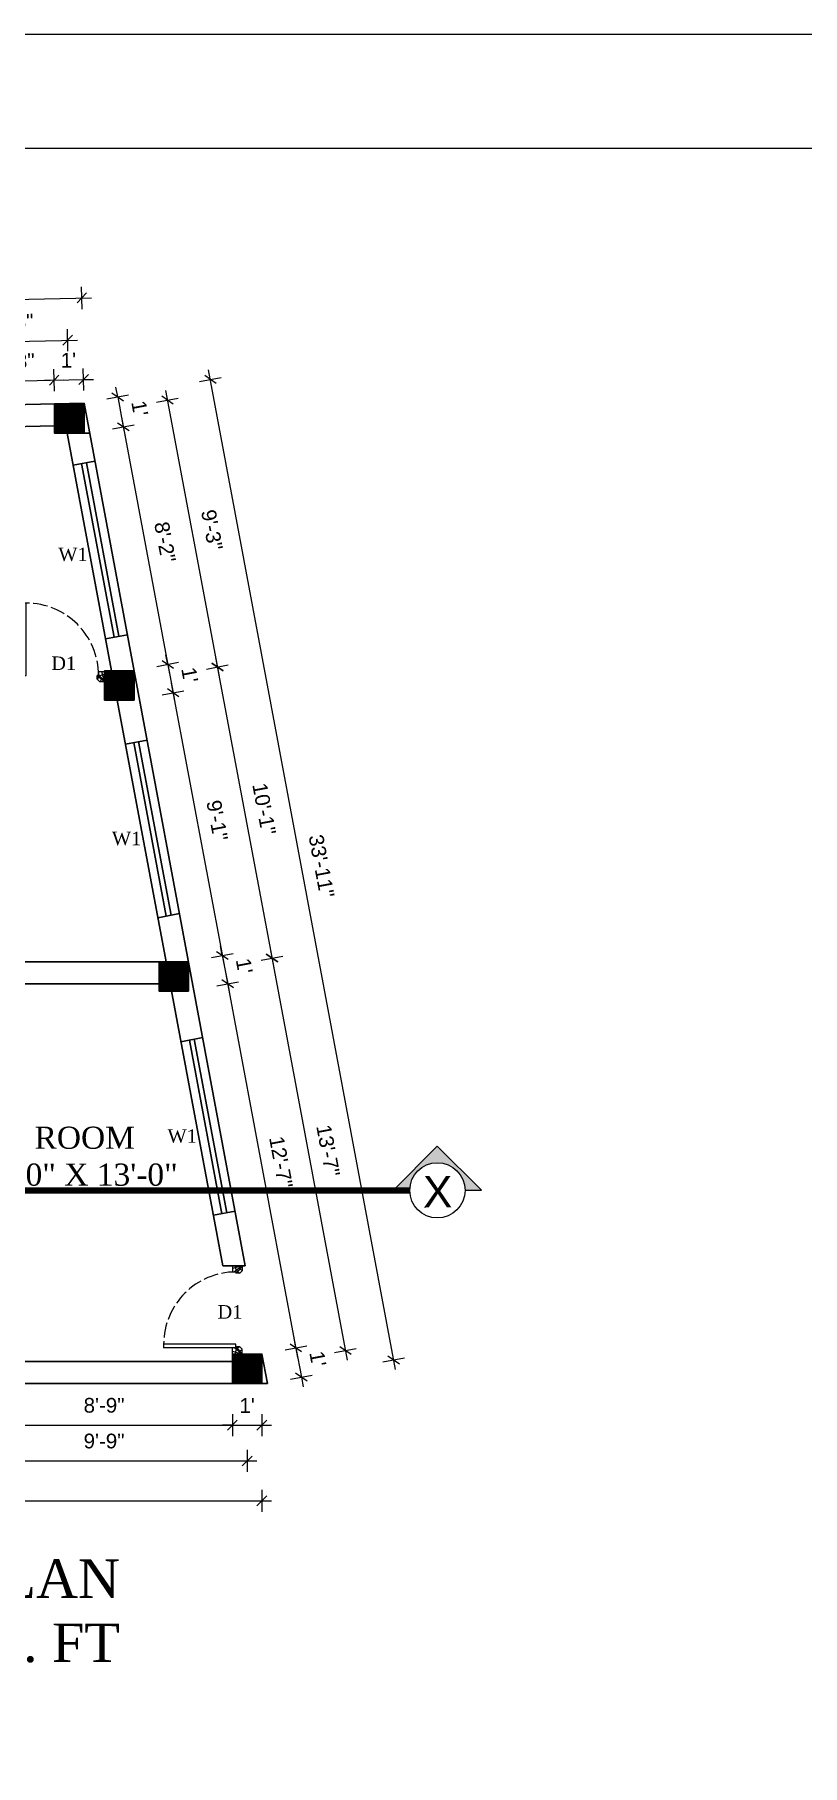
# Model space of a CAD drawing. Header units: inches. Extents: x 45643 to 70559, y -8725 to 1713.
# Drawn here: x 58693 to 59007, y -3965 to -3260 of the extents above; entities that cross this region are included whole.
import ezdxf

# ---------------------------------------------------------------- set-up
doc = ezdxf.new("R2010")
doc.units = ezdxf.units.IN
doc.header["$MEASUREMENT"] = 0
for name, pattern in [('ACAD_ISO02W100', [15, 12, -3]), ('ACAD_ISO10W100', [18.5, 12, -3, 0.5, -3]), ('CONTINUA', [0])]:
    doc.linetypes.add(name, pattern=pattern)
for name, color, linetype, lineweight in [('A_Title Text', 105, 'Continuous', 60), ('Door-window', 150, 'Continuous', 9), ('ELE1', 3, 'Continuous', 9), ('ELEVATION', 6, 'Continuous', 30), ('hatch', 30, 'Continuous', 5), ('Text', 7, 'Continuous', 9), ('WALL', 240, 'Continuous', 30)]:
    doc.layers.add(name, color=color, linetype=linetype, lineweight=lineweight)
doc.layers.add('AG-DIAGRAM', color=7, linetype='Continuous', true_color=0xfecc66)
doc.layers.add('DIM', color=5, linetype='Continuous')
doc.styles.add('Arial', font='arial.ttf')
doc.styles.get("Standard").update_dxf_attribs({"font": 'times.ttf'})
doc.styles.add('text-arial', font='arial.ttf', dxfattribs={"width": 0.95})
doc.dimstyles.new('Sudeep', dxfattribs={"dimtxt": 6, "dimasz": 4, "dimexe": 4.5, "dimexo": 4.5, "dimgap": 5, "dimtad": 1, "dimdec": 0, "dimlunit": 4, "dimtxsty": 'Arial', "dimblk": 'OBLIQUE', "dimcen": 250, "dimdle": 4, "dimclrd": 86, "dimclre": 5, "dimclrt": 1, "dimadec": 0, "dimazin": 0, "dimtfac": 1, "dimtdec": 0, "dimtix": 1, "dimtmove": 1, "dimatfit": 3, "dimldrblk": 'OBLIQUE', "dimfxl": 4.5, "dimfxlon": 1, "dimfrac": 2, "dimlwd": 15, "dimlwe": 13, "dimarcsym": 0})

# ---------------------------------------------------------------- blocks, each defined once
blk = doc.blocks.new("D 3'")
at = {"layer": 'Door-window', "linetype": 'Continuous', "ltscale": 0.25}
for p, q in [((3749.64, -16740.96), (3749.64, -16711.46)), ((3751.14, -16711.46), (3749.64, -16711.46)), ((3751.14, -16740.96), (3751.14, -16711.46)), ((3747.14, -16743.51), (3747.14, -16739.51)), ((3747.14, -16739.51), (3749.64, -16739.51)), ((3749.64, -16740.96), (3751.14, -16740.96)), ((3750.14, -16742.51), (3750.14, -16740.96)), ((3780.14, -16742.51), (3780.14, -16740.96)), ((3780.64, -16740.96), (3780.14, -16740.96)), ((3783.14, -16739.51), (3780.64, -16739.51)), ((3780.64, -16739.51), (3780.64, -16740.96)), ((3783.14, -16743.51), (3783.14, -16739.51)), ((3747.14, -16743.51), (3749.14, -16743.51)), ((3749.14, -16743.51), (3750.14, -16742.51)), ((3781.14, -16743.51), (3780.14, -16742.51)), ((3783.14, -16743.51), (3781.14, -16743.51))]:
    blk.add_line(p, q, dxfattribs=at)
at = {"layer": 'Door-window', "linetype": 'ACAD_ISO02W100', "ltscale": 0.5}
blk.add_arc((3751.14, -16740.96), 29.5, 0, 90, dxfattribs=at)
at = {"layer": 'hatch', "color": 8}
for p, q in [((3747.14, -16743.51), (3748.23, -16739.5)), ((3747.14, -16743.51), (3749.64, -16740.37)), ((3783.14, -16743.51), (3780.64, -16740.37)), ((3783.14, -16743.51), (3782.06, -16739.5)), ((3747.14, -16743.51), (3750.14, -16741.17)), ((3783.14, -16743.51), (3780.14, -16741.17))]:
    blk.add_line(p, q, dxfattribs=at)
for centre, radius, start, end in [((3747.4, -16743.58), 2.93, 20.98719, 95.08251), ((3782.88, -16743.58), 2.93, 84.91749, 159.01281), ((3747.43, -16743.63), 1.42, 5.13722, 101.48636), ((3782.86, -16743.63), 1.42, 78.51364, 174.86278)]:
    blk.add_arc(centre, radius, start, end, dxfattribs=at)
blk = doc.blocks.new('SECTION-TAG')
at = {"layer": 'hatch'}
h = blk.add_hatch(color=256, dxfattribs=at)
h.dxf.hatch_style = 1
h.paths.add_polyline_path([(0.22, 0), (0.352, 0), (0, 0.352), (-0.352, 0), (-0.22, 0, -1)])
at = {"layer": 'AG-DIAGRAM'}
for p, q in [((0, 0.352), (-0.352, 0)), ((0.352, 0), (0, 0.352)), ((-0.352, 0), (-0.22, 0)), ((0.22, 0), (0.352, 0))]:
    blk.add_line(p, q, dxfattribs=at)
blk.add_circle((0, 0), 0.22, dxfattribs=at)
blk = doc.blocks.new('_Oblique')
at = {"color": 0, "linetype": 'ByBlock', "lineweight": -2}
blk.add_line((-0.5, -0.5), (0.5, 0.5), dxfattribs=at)
blk = doc.blocks.new('*D935')
at = {"layer": 'A_Title Text', "color": 86, "lineweight": 15, "transparency": 16777216}
blk.add_line((58665.12, -3401.39), (58705.39, -3400.53), dxfattribs=at)
at = {"layer": 'A_Title Text', "color": 5, "lineweight": 13, "transparency": 16777216}
for p, q in [((58669.22, -3405.8), (58669.02, -3396.81)), ((58701.48, -3405.12), (58701.29, -3396.12))]:
    blk.add_line(p, q, dxfattribs=at)
at = {"layer": 'Defpoints', "color": 0, "transparency": 16777216}
for p in [(58701.39, -3400.62), (58669.32, -3410.95), (58701.59, -3410.27)]:
    blk.add_point(p, dxfattribs=at)
at = {"layer": 'A_Title Text', "color": 86, "lineweight": 15, "transparency": 16777216, "xscale": 4, "yscale": 4, "zscale": 4}
for p, rotation in [((58669.12, -3401.3), 181.2192986938312), ((58701.39, -3400.62), 1.219298693831183)]:
    blk.add_blockref('_Oblique', p, dxfattribs=dict(at, rotation=rotation))
at = {"layer": 'A_Title Text', "color": 1, "transparency": 16777216, "insert": (58685.08, -3392.9), "char_height": 6, "attachment_point": 5, "rotation": 1.2193, "style": 'Arial'}
blk.add_mtext('2\'-8"', dxfattribs=at)
blk = doc.blocks.new('*D936')
at = {"layer": 'A_Title Text', "color": 86, "lineweight": 15, "transparency": 16777216}
for p, q in [((58701.39, -3400.62), (58697.39, -3400.7)), ((58701.39, -3400.62), (58713.39, -3400.36)), ((58713.39, -3400.36), (58717.39, -3400.28))]:
    blk.add_line(p, q, dxfattribs=at)
at = {"layer": 'A_Title Text', "color": 5, "lineweight": 13, "transparency": 16777216}
for p, q in [((58701.48, -3405.12), (58701.29, -3396.12)), ((58713.48, -3404.86), (58713.29, -3395.86))]:
    blk.add_line(p, q, dxfattribs=at)
at = {"layer": 'Defpoints', "color": 0, "transparency": 16777216}
for p in [(58713.39, -3400.36), (58701.59, -3410.27), (58713.59, -3410.01)]:
    blk.add_point(p, dxfattribs=at)
at = {"layer": 'A_Title Text', "color": 86, "lineweight": 15, "transparency": 16777216, "xscale": 4, "yscale": 4, "zscale": 4}
for p, rotation in [((58701.39, -3400.62), 1.219298693831181), ((58713.39, -3400.36), 181.2192986938312)]:
    blk.add_blockref('_Oblique', p, dxfattribs=dict(at, rotation=rotation))
at = {"layer": 'A_Title Text', "color": 1, "transparency": 16777216, "insert": (58707.22, -3392.48), "char_height": 6, "attachment_point": 5, "rotation": 1.2193, "style": 'Arial'}
blk.add_mtext("1'", dxfattribs=at)
blk = doc.blocks.new('*D938')
at = {"layer": 'A_Title Text', "color": 5, "lineweight": 13, "transparency": 16777216}
for p, q in [((58707.01, -3388.85), (58706.82, -3379.85)), ((58662.74, -3389.79), (58662.55, -3380.79))]:
    blk.add_line(p, q, dxfattribs=at)
at = {"layer": 'A_Title Text', "color": 86, "lineweight": 15, "transparency": 16777216}
blk.add_line((58658.65, -3385.37), (58710.91, -3384.26), dxfattribs=at)
at = {"layer": 'Defpoints', "color": 0, "transparency": 16777216}
for p in [(58706.91, -3384.35), (58663.32, -3417.21), (58707.59, -3416.27)]:
    blk.add_point(p, dxfattribs=at)
at = {"layer": 'A_Title Text', "color": 86, "lineweight": 15, "transparency": 16777216, "xscale": 4, "yscale": 4, "zscale": 4}
for p, rotation in [((58662.64, -3385.29), 181.2201277268387), ((58706.91, -3384.35), 1.220127726838669)]:
    blk.add_blockref('_Oblique', p, dxfattribs=dict(at, rotation=rotation))
at = {"layer": 'A_Title Text', "color": 1, "transparency": 16777216, "insert": (58684.61, -3376.75), "char_height": 6, "attachment_point": 5, "rotation": 1.22013, "style": 'Arial'}
blk.add_mtext('3\'-8"', dxfattribs=at)
blk = doc.blocks.new('*D904')
at = {"layer": 'A_Title Text', "color": 5, "lineweight": 13, "transparency": 16777216}
for p, q in [((58712.77, -3371.6), (58712.58, -3362.6)), ((58509.99, -3375.92), (58509.8, -3366.92))]:
    blk.add_line(p, q, dxfattribs=at)
at = {"layer": 'A_Title Text', "color": 86, "lineweight": 15, "transparency": 16777216}
blk.add_line((58505.9, -3371.5), (58716.68, -3367.02), dxfattribs=at)
at = {"layer": 'Defpoints', "color": 0, "transparency": 16777216}
for p in [(58712.68, -3367.1), (58510.81, -3414.33), (58713.59, -3410.01)]:
    blk.add_point(p, dxfattribs=at)
at = {"layer": 'A_Title Text', "color": 86, "lineweight": 15, "transparency": 16777216, "xscale": 4, "yscale": 4, "zscale": 4}
for p, rotation in [((58712.68, -3367.1), 1.219298693351797), ((58509.9, -3371.42), 181.2192986933518)]:
    blk.add_blockref('_Oblique', p, dxfattribs=dict(at, rotation=rotation))
at = {"layer": 'A_Title Text', "color": 1, "transparency": 16777216, "insert": (58611.12, -3361.2), "char_height": 6, "attachment_point": 5, "rotation": 1.2193, "style": 'Arial'}
blk.add_mtext('16\'-11"', dxfattribs=at)
blk = doc.blocks.new('*D943')
at = {"layer": 'A_Title Text', "color": 5, "lineweight": 13, "transparency": 16777216}
for p, q in [((58669.39, -3822.24), (58669.39, -3831.24)), ((58774.11, -3822.24), (58774.11, -3831.24))]:
    blk.add_line(p, q, dxfattribs=at)
at = {"layer": 'A_Title Text', "color": 86, "lineweight": 15, "transparency": 16777216}
blk.add_line((58665.39, -3826.74), (58778.11, -3826.74), dxfattribs=at)
at = {"layer": 'Defpoints', "color": 0, "transparency": 16777216}
for p in [(58669.39, -3809.77), (58774.11, -3809.77), (58774.11, -3826.74)]:
    blk.add_point(p, dxfattribs=at)
at = {"layer": 'A_Title Text', "color": 86, "lineweight": 15, "transparency": 16777216, "xscale": 4, "yscale": 4, "zscale": 4, "rotation": 180}
blk.add_blockref('_Oblique', (58669.39, -3826.74), dxfattribs=at)
at = {"layer": 'A_Title Text', "color": 86, "lineweight": 15, "transparency": 16777216, "xscale": 4, "yscale": 4, "zscale": 4}
blk.add_blockref('_Oblique', (58774.11, -3826.74), dxfattribs=at)
at = {"layer": 'A_Title Text', "color": 1, "transparency": 16777216, "insert": (58721.75, -3818.68), "char_height": 6, "attachment_point": 5, "style": 'Arial'}
blk.add_mtext('8\'-9"', dxfattribs=at)
blk = doc.blocks.new('*D944')
at = {"layer": 'A_Title Text', "color": 5, "lineweight": 13, "transparency": 16777216}
for p, q in [((58774.11, -3822.24), (58774.11, -3831.24)), ((58786.11, -3822.24), (58786.11, -3831.24))]:
    blk.add_line(p, q, dxfattribs=at)
at = {"layer": 'A_Title Text', "color": 86, "lineweight": 15, "transparency": 16777216}
for p, q in [((58774.11, -3826.74), (58770.11, -3826.74)), ((58774.11, -3826.74), (58786.11, -3826.74)), ((58786.11, -3826.74), (58790.11, -3826.74))]:
    blk.add_line(p, q, dxfattribs=at)
at = {"layer": 'Defpoints', "color": 0, "transparency": 16777216}
for p in [(58774.11, -3809.77), (58786.11, -3809.77), (58786.11, -3826.74)]:
    blk.add_point(p, dxfattribs=at)
at = {"layer": 'A_Title Text', "color": 86, "lineweight": 15, "transparency": 16777216, "xscale": 4, "yscale": 4, "zscale": 4}
blk.add_blockref('_Oblique', (58774.11, -3826.74), dxfattribs=at)
at = {"layer": 'A_Title Text', "color": 86, "lineweight": 15, "transparency": 16777216, "xscale": 4, "yscale": 4, "zscale": 4, "rotation": 180}
blk.add_blockref('_Oblique', (58786.11, -3826.74), dxfattribs=at)
at = {"layer": 'A_Title Text', "color": 1, "transparency": 16777216, "insert": (58780.11, -3818.73), "char_height": 6, "attachment_point": 5, "style": 'Arial'}
blk.add_mtext("1'", dxfattribs=at)
blk = doc.blocks.new('*D945')
at = {"layer": 'A_Title Text', "color": 5, "lineweight": 13, "transparency": 16777216}
for p, q in [((58663.39, -3836.82), (58663.39, -3845.82)), ((58780.11, -3836.82), (58780.11, -3845.82))]:
    blk.add_line(p, q, dxfattribs=at)
at = {"layer": 'A_Title Text', "color": 86, "lineweight": 15, "transparency": 16777216}
blk.add_line((58659.39, -3841.32), (58784.11, -3841.32), dxfattribs=at)
at = {"layer": 'Defpoints', "color": 0, "transparency": 16777216}
for p in [(58663.39, -3743.77), (58780.11, -3803.77), (58780.11, -3841.32)]:
    blk.add_point(p, dxfattribs=at)
at = {"layer": 'A_Title Text', "color": 86, "lineweight": 15, "transparency": 16777216, "xscale": 4, "yscale": 4, "zscale": 4, "rotation": 180}
blk.add_blockref('_Oblique', (58663.39, -3841.32), dxfattribs=at)
at = {"layer": 'A_Title Text', "color": 86, "lineweight": 15, "transparency": 16777216, "xscale": 4, "yscale": 4, "zscale": 4}
blk.add_blockref('_Oblique', (58780.11, -3841.32), dxfattribs=at)
at = {"layer": 'A_Title Text', "color": 1, "transparency": 16777216, "insert": (58721.75, -3833.25), "char_height": 6, "attachment_point": 5, "style": 'Arial'}
blk.add_mtext('9\'-9"', dxfattribs=at)
blk = doc.blocks.new('*D907')
at = {"layer": 'A_Title Text', "color": 5, "lineweight": 13, "transparency": 16777216}
for p, q in [((58493.59, -3853.12), (58493.59, -3862.12)), ((58786.11, -3853.12), (58786.11, -3862.12))]:
    blk.add_line(p, q, dxfattribs=at)
at = {"layer": 'A_Title Text', "color": 86, "lineweight": 15, "transparency": 16777216}
blk.add_line((58489.59, -3857.62), (58790.11, -3857.62), dxfattribs=at)
at = {"layer": 'Defpoints', "color": 0, "transparency": 16777216}
for p in [(58493.59, -3749.77), (58786.11, -3809.77), (58786.11, -3857.62)]:
    blk.add_point(p, dxfattribs=at)
at = {"layer": 'A_Title Text', "color": 86, "lineweight": 15, "transparency": 16777216, "xscale": 4, "yscale": 4, "zscale": 4, "rotation": 180}
blk.add_blockref('_Oblique', (58493.59, -3857.62), dxfattribs=at)
at = {"layer": 'A_Title Text', "color": 86, "lineweight": 15, "transparency": 16777216, "xscale": 4, "yscale": 4, "zscale": 4}
blk.add_blockref('_Oblique', (58786.11, -3857.62), dxfattribs=at)
at = {"layer": 'A_Title Text', "color": 1, "transparency": 16777216, "insert": (58639.85, -3849.55), "char_height": 6, "attachment_point": 5, "style": 'Arial'}
blk.add_mtext('24\'-5"', dxfattribs=at)
blk = doc.blocks.new('*D908')
at = {"layer": 'A_Title Text', "color": 5, "lineweight": 13, "transparency": 16777216}
for p, q in [((58760.71, -3401.2), (58769.55, -3399.54)), ((58835.47, -3800.95), (58844.32, -3799.3))]:
    blk.add_line(p, q, dxfattribs=at)
at = {"layer": 'A_Title Text', "color": 86, "lineweight": 15, "transparency": 16777216}
blk.add_line((58840.63, -3804.06), (58764.39, -3396.44), dxfattribs=at)
at = {"layer": 'Defpoints', "color": 0, "transparency": 16777216}
for p in [(58765.13, -3400.37), (58713.59, -3410.01), (58788.35, -3809.77)]:
    blk.add_point(p, dxfattribs=at)
at = {"layer": 'A_Title Text', "color": 86, "lineweight": 15, "transparency": 16777216, "xscale": 4, "yscale": 4, "zscale": 4}
for p, rotation in [((58765.13, -3400.37), 100.5933034571062), ((58839.89, -3800.13), 280.5933034571062)]:
    blk.add_blockref('_Oblique', p, dxfattribs=dict(at, rotation=rotation))
at = {"layer": 'A_Title Text', "color": 1, "transparency": 16777216, "insert": (58810.44, -3598.77), "char_height": 6, "attachment_point": 5, "rotation": 280.5933, "style": 'Arial'}
blk.add_mtext('33\'-11"', dxfattribs=at)
blk = doc.blocks.new('*D919')
at = {"layer": 'A_Title Text', "color": 5, "lineweight": 13, "transparency": 16777216}
for p, q in [((58722.88, -3408.27), (58731.73, -3406.61)), ((58725.18, -3420.52), (58734.02, -3418.86))]:
    blk.add_line(p, q, dxfattribs=at)
at = {"layer": 'A_Title Text', "color": 86, "lineweight": 15, "transparency": 16777216}
for p, q in [((58727.3, -3407.44), (58726.57, -3403.51)), ((58727.3, -3407.44), (58729.6, -3419.69)), ((58729.6, -3419.69), (58730.34, -3423.63))]:
    blk.add_line(p, q, dxfattribs=at)
at = {"layer": 'Defpoints', "color": 0, "transparency": 16777216}
for p in [(58713.59, -3410.01), (58715.88, -3422.27), (58729.6, -3419.69)]:
    blk.add_point(p, dxfattribs=at)
at = {"layer": 'A_Title Text', "color": 86, "lineweight": 15, "transparency": 16777216, "xscale": 4, "yscale": 4, "zscale": 4}
for p, rotation in [((58727.3, -3407.44), 280.6171471810038), ((58729.6, -3419.69), 100.6171471810038)]:
    blk.add_blockref('_Oblique', p, dxfattribs=dict(at, rotation=rotation))
at = {"layer": 'A_Title Text', "color": 1, "transparency": 16777216, "insert": (58736.33, -3412.09), "char_height": 6, "attachment_point": 5, "rotation": 280.61715, "style": 'Arial'}
blk.add_mtext("1'", dxfattribs=at)
blk = doc.blocks.new('*D920')
at = {"layer": 'A_Title Text', "color": 86, "lineweight": 15, "transparency": 16777216}
blk.add_line((58728.86, -3415.76), (58748.48, -3520.43), dxfattribs=at)
at = {"layer": 'A_Title Text', "color": 5, "lineweight": 13, "transparency": 16777216}
for p, q in [((58725.18, -3420.52), (58734.02, -3418.86)), ((58743.32, -3517.32), (58752.17, -3515.67))]:
    blk.add_line(p, q, dxfattribs=at)
at = {"layer": 'Defpoints', "color": 0, "transparency": 16777216}
for p in [(58715.88, -3422.27), (58733.99, -3519.07), (58747.75, -3516.49)]:
    blk.add_point(p, dxfattribs=at)
at = {"layer": 'A_Title Text', "color": 86, "lineweight": 15, "transparency": 16777216, "xscale": 4, "yscale": 4, "zscale": 4}
for p, rotation in [((58729.6, -3419.69), 100.6171471810433), ((58747.75, -3516.49), 280.6171471810433)]:
    blk.add_blockref('_Oblique', p, dxfattribs=dict(at, rotation=rotation))
at = {"layer": 'A_Title Text', "color": 1, "transparency": 16777216, "insert": (58746.6, -3466.61), "char_height": 6, "attachment_point": 5, "rotation": 280.61715, "style": 'Arial'}
blk.add_mtext('8\'-2"', dxfattribs=at)
blk = doc.blocks.new('*D921')
at = {"layer": 'A_Title Text', "color": 86, "lineweight": 15, "transparency": 16777216}
for p, q in [((58747.75, -3516.49), (58747.01, -3512.56)), ((58747.75, -3516.49), (58749.92, -3528.09)), ((58749.92, -3528.09), (58750.66, -3532.02))]:
    blk.add_line(p, q, dxfattribs=at)
at = {"layer": 'A_Title Text', "color": 5, "lineweight": 13, "transparency": 16777216}
for p, q in [((58743.32, -3517.32), (58752.17, -3515.67)), ((58745.5, -3528.92), (58754.34, -3527.26))]:
    blk.add_line(p, q, dxfattribs=at)
at = {"layer": 'Defpoints', "color": 0, "transparency": 16777216}
for p in [(58733.99, -3519.07), (58749.92, -3528.09), (58733.99, -3531.07)]:
    blk.add_point(p, dxfattribs=at)
at = {"layer": 'A_Title Text', "color": 86, "lineweight": 15, "transparency": 16777216, "xscale": 4, "yscale": 4, "zscale": 4}
for p, rotation in [((58747.75, -3516.49), 280.6171471810433), ((58749.92, -3528.09), 100.6171471810433)]:
    blk.add_blockref('_Oblique', p, dxfattribs=dict(at, rotation=rotation))
at = {"layer": 'A_Title Text', "color": 1, "transparency": 16777216, "insert": (58756.71, -3520.81), "char_height": 6, "attachment_point": 5, "rotation": 280.61715, "style": 'Arial'}
blk.add_mtext("1'", dxfattribs=at)
blk = doc.blocks.new('*D922')
at = {"layer": 'A_Title Text', "color": 5, "lineweight": 13, "transparency": 16777216}
for p, q in [((58745.5, -3528.92), (58754.34, -3527.26)), ((58765.57, -3636.01), (58774.42, -3634.35))]:
    blk.add_line(p, q, dxfattribs=at)
at = {"layer": 'A_Title Text', "color": 86, "lineweight": 15, "transparency": 16777216}
blk.add_line((58749.18, -3524.16), (58770.73, -3639.11), dxfattribs=at)
at = {"layer": 'Defpoints', "color": 0, "transparency": 16777216}
for p in [(58733.99, -3531.07), (58756.19, -3637.77), (58769.99, -3635.18)]:
    blk.add_point(p, dxfattribs=at)
at = {"layer": 'A_Title Text', "color": 86, "lineweight": 15, "transparency": 16777216, "xscale": 4, "yscale": 4, "zscale": 4}
for p, rotation in [((58749.92, -3528.09), 100.6171471810433), ((58769.99, -3635.18), 280.6171471810433)]:
    blk.add_blockref('_Oblique', p, dxfattribs=dict(at, rotation=rotation))
at = {"layer": 'A_Title Text', "color": 1, "transparency": 16777216, "insert": (58767.88, -3580.15), "char_height": 6, "attachment_point": 5, "rotation": 280.61715, "style": 'Arial'}
blk.add_mtext('9\'-1"', dxfattribs=at)
blk = doc.blocks.new('*D923')
at = {"layer": 'A_Title Text', "color": 5, "lineweight": 13, "transparency": 16777216}
for p, q in [((58765.57, -3636.01), (58774.42, -3634.35)), ((58767.74, -3647.6), (58776.59, -3645.94))]:
    blk.add_line(p, q, dxfattribs=at)
at = {"layer": 'A_Title Text', "color": 86, "lineweight": 15, "transparency": 16777216}
for p, q in [((58769.99, -3635.18), (58769.26, -3631.25)), ((58769.99, -3635.18), (58772.17, -3646.77)), ((58772.17, -3646.77), (58772.9, -3650.7))]:
    blk.add_line(p, q, dxfattribs=at)
at = {"layer": 'Defpoints', "color": 0, "transparency": 16777216}
for p in [(58756.19, -3637.77), (58772.17, -3646.77), (58756.19, -3649.77)]:
    blk.add_point(p, dxfattribs=at)
at = {"layer": 'A_Title Text', "color": 86, "lineweight": 15, "transparency": 16777216, "xscale": 4, "yscale": 4, "zscale": 4}
for p, rotation in [((58769.99, -3635.18), 280.6171471810433), ((58772.17, -3646.77), 100.6171471810433)]:
    blk.add_blockref('_Oblique', p, dxfattribs=dict(at, rotation=rotation))
at = {"layer": 'A_Title Text', "color": 1, "transparency": 16777216, "insert": (58778.96, -3639.5), "char_height": 6, "attachment_point": 5, "rotation": 280.61715, "style": 'Arial'}
blk.add_mtext("1'", dxfattribs=at)
blk = doc.blocks.new('*D924')
at = {"layer": 'A_Title Text', "color": 5, "lineweight": 13, "transparency": 16777216}
for p, q in [((58767.74, -3647.6), (58776.59, -3645.94)), ((58795.56, -3795.99), (58804.41, -3794.34))]:
    blk.add_line(p, q, dxfattribs=at)
at = {"layer": 'A_Title Text', "color": 86, "lineweight": 15, "transparency": 16777216}
blk.add_line((58771.43, -3642.84), (58800.72, -3799.1), dxfattribs=at)
at = {"layer": 'Defpoints', "color": 0, "transparency": 16777216}
for p in [(58756.19, -3649.77), (58799.98, -3795.16), (58786.11, -3797.77)]:
    blk.add_point(p, dxfattribs=at)
at = {"layer": 'A_Title Text', "color": 86, "lineweight": 15, "transparency": 16777216, "xscale": 4, "yscale": 4, "zscale": 4}
for p, rotation in [((58772.17, -3646.77), 100.6171471810433), ((58799.98, -3795.16), 280.6171471810433)]:
    blk.add_blockref('_Oblique', p, dxfattribs=dict(at, rotation=rotation))
at = {"layer": 'A_Title Text', "color": 1, "transparency": 16777216, "insert": (58793.95, -3719.49), "char_height": 6, "attachment_point": 5, "rotation": 280.61715, "style": 'Arial'}
blk.add_mtext('12\'-7"', dxfattribs=at)
blk = doc.blocks.new('*D925')
at = {"layer": 'A_Title Text', "color": 5, "lineweight": 13, "transparency": 16777216}
for p, q in [((58795.56, -3795.99), (58804.41, -3794.34)), ((58797.81, -3807.99), (58806.66, -3806.33))]:
    blk.add_line(p, q, dxfattribs=at)
at = {"layer": 'A_Title Text', "color": 86, "lineweight": 15, "transparency": 16777216}
for p, q in [((58799.98, -3795.16), (58799.25, -3791.23)), ((58799.98, -3795.16), (58802.23, -3807.16)), ((58802.23, -3807.16), (58802.97, -3811.09))]:
    blk.add_line(p, q, dxfattribs=at)
at = {"layer": 'Defpoints', "color": 0, "transparency": 16777216}
for p in [(58786.11, -3797.77), (58788.35, -3809.77), (58802.23, -3807.16)]:
    blk.add_point(p, dxfattribs=at)
at = {"layer": 'A_Title Text', "color": 86, "lineweight": 15, "transparency": 16777216, "xscale": 4, "yscale": 4, "zscale": 4}
for p, rotation in [((58799.98, -3795.16), 280.6171471810433), ((58802.23, -3807.16), 100.6171471810433)]:
    blk.add_blockref('_Oblique', p, dxfattribs=dict(at, rotation=rotation))
at = {"layer": 'A_Title Text', "color": 1, "transparency": 16777216, "insert": (58808.98, -3799.69), "char_height": 6, "attachment_point": 5, "rotation": 280.61715, "style": 'Arial'}
blk.add_mtext("1'", dxfattribs=at)
blk = doc.blocks.new('*D926')
at = {"layer": 'A_Title Text', "color": 5, "lineweight": 13, "transparency": 16777216}
for p, q in [((58743.18, -3409.59), (58752.03, -3407.94)), ((58763.58, -3518.4), (58772.42, -3516.74))]:
    blk.add_line(p, q, dxfattribs=at)
at = {"layer": 'A_Title Text', "color": 86, "lineweight": 15, "transparency": 16777216}
blk.add_line((58746.87, -3404.83), (58768.74, -3521.5), dxfattribs=at)
at = {"layer": 'Defpoints', "color": 0, "transparency": 16777216}
for p in [(58707.59, -3416.27), (58768, -3517.57), (58727.99, -3525.07)]:
    blk.add_point(p, dxfattribs=at)
at = {"layer": 'A_Title Text', "color": 86, "lineweight": 15, "transparency": 16777216, "xscale": 4, "yscale": 4, "zscale": 4}
for p, rotation in [((58747.6, -3408.76), 100.6168058212112), ((58768, -3517.57), 280.6168058212112)]:
    blk.add_blockref('_Oblique', p, dxfattribs=dict(at, rotation=rotation))
at = {"layer": 'A_Title Text', "color": 1, "transparency": 16777216, "insert": (58765.73, -3461.68), "char_height": 6, "attachment_point": 5, "rotation": 280.61681, "style": 'Arial'}
blk.add_mtext('9\'-3"', dxfattribs=at)
blk = doc.blocks.new('*D927')
at = {"layer": 'A_Title Text', "color": 86, "lineweight": 15, "transparency": 16777216}
blk.add_line((58767.27, -3513.65), (58790.98, -3640.2), dxfattribs=at)
at = {"layer": 'A_Title Text', "color": 5, "lineweight": 13, "transparency": 16777216}
for p, q in [((58763.59, -3518.41), (58772.43, -3516.75)), ((58785.82, -3637.09), (58794.66, -3635.44))]:
    blk.add_line(p, q, dxfattribs=at)
at = {"layer": 'Defpoints', "color": 0, "transparency": 16777216}
for p in [(58727.99, -3525.07), (58790.24, -3636.26), (58750.19, -3643.77)]:
    blk.add_point(p, dxfattribs=at)
at = {"layer": 'A_Title Text', "color": 86, "lineweight": 15, "transparency": 16777216, "xscale": 4, "yscale": 4, "zscale": 4}
for p, rotation in [((58768.01, -3517.58), 100.6084701988472), ((58790.24, -3636.26), 280.6084701988472)]:
    blk.add_blockref('_Oblique', p, dxfattribs=dict(at, rotation=rotation))
at = {"layer": 'A_Title Text', "color": 1, "transparency": 16777216, "insert": (58787.05, -3575.44), "char_height": 6, "attachment_point": 5, "rotation": 280.60847, "style": 'Arial'}
blk.add_mtext('10\'-1"', dxfattribs=at)
blk = doc.blocks.new('*D928')
at = {"layer": 'A_Title Text', "color": 86, "lineweight": 15, "transparency": 16777216}
blk.add_line((58789.5, -3632.33), (58820.94, -3800.19), dxfattribs=at)
at = {"layer": 'A_Title Text', "color": 5, "lineweight": 13, "transparency": 16777216}
for p, q in [((58785.82, -3637.09), (58794.66, -3635.44)), ((58815.78, -3797.08), (58824.63, -3795.43))]:
    blk.add_line(p, q, dxfattribs=at)
at = {"layer": 'Defpoints', "color": 0, "transparency": 16777216}
for p in [(58750.19, -3643.77), (58820.21, -3796.26), (58780.11, -3803.77)]:
    blk.add_point(p, dxfattribs=at)
at = {"layer": 'A_Title Text', "color": 86, "lineweight": 15, "transparency": 16777216, "xscale": 4, "yscale": 4, "zscale": 4}
for p, rotation in [((58790.24, -3636.26), 100.6084701988472), ((58820.21, -3796.26), 280.6084701988472)]:
    blk.add_blockref('_Oblique', p, dxfattribs=dict(at, rotation=rotation))
at = {"layer": 'A_Title Text', "color": 1, "transparency": 16777216, "insert": (58813.15, -3714.77), "char_height": 6, "attachment_point": 5, "rotation": 280.60847, "style": 'Arial'}
blk.add_mtext('13\'-7"', dxfattribs=at)

msp = doc.modelspace()

# ---------------------------------------------------------------- hatches: boundary and pattern name
at = {"layer": 'ELEVATION'}
h = msp.add_hatch(dxfattribs=at)
h.set_pattern_fill('ANSI31', color=256)
h.set_pattern_definition([(45, (31693.26741, 12880.30227), (-0.08838834765, 0.08838834765), [])])
h.paths.add_polyline_path([(58713.592, -3410.265), (58701.592, -3410.265), (58701.592, -3422.265), (58713.592, -3422.265)])
h = msp.add_hatch(dxfattribs=at)
h.set_pattern_fill('ANSI31', color=256)
h.set_pattern_definition([(45, (31713.66333, 12771.49414), (-0.08838834765, 0.08838834765), [])])
h.paths.add_polyline_path([(58733.988, -3519.073), (58721.988, -3519.073), (58721.988, -3531.073), (58733.988, -3531.073)])
h = msp.add_hatch(dxfattribs=at)
h.set_pattern_fill('ANSI31', color=256)
h.set_pattern_definition([(45, (31735.86007, 12652.8016), (-0.08838834765, 0.08838834765), [])])
h.paths.add_polyline_path([(58756.185, -3637.766), (58744.185, -3637.766), (58744.185, -3649.766), (58756.185, -3649.766)])
h = msp.add_hatch(dxfattribs=at)
h.set_pattern_fill('ANSI31', color=256)
h.set_pattern_definition([(45, (31765.78172, 12492.8016), (-0.08838834765, 0.08838834765), [])])
h.paths.add_polyline_path([(58786.107, -3797.766), (58774.107, -3797.766), (58774.107, -3809.766), (58786.107, -3809.766)])

# ---------------------------------------------------------------- linework, layer by layer
at = {"layer": 'AG-DIAGRAM', "linetype": 'ACAD_ISO10W100', "lineweight": 15, "ltscale": 0.1, "const_width": 2.56}
msp.add_lwpolyline([(58425.979, -3731.019), (58846.438, -3731.019)], dxfattribs=at)
at = {"layer": 'Defpoints'}
msp.add_lwpolyline([(61439.743, -3259.7), (58262.143, -3259.7), (58262.143, -5507.669), (61439.743, -5507.669)], close=True, dxfattribs=at)
at = {"layer": 'ELE1'}
msp.add_lwpolyline([(58308.461, -3306.018), (61393.425, -3306.018), (61393.425, -5461.351), (58308.461, -5461.351)], close=True, dxfattribs=at)
at = {"layer": 'ELEVATION'}
for p, q in [((58713.592, -3410.01), (58510.81, -3414.326)), ((58779.374, -3761.766), (58713.592, -3410.01)), ((58713.592, -3410.265), (58713.592, -3410.01)), ((58701.592, -3419.267), (58669.325, -3419.953)), ((58706.728, -3422.265), (58724.832, -3519.073)), ((58713.592, -3422.265), (58715.884, -3422.265)), ((58709.163, -3435.283), (58718.009, -3433.628)), ((58725.838, -3505.412), (58712.603, -3434.639)), ((58727.804, -3505.045), (58714.569, -3434.272)), ((58722.398, -3506.056), (58731.245, -3504.401)), ((58721.988, -3522.073), (58721.988, -3531.073)), ((58747.029, -3637.766), (58727.076, -3531.073)), ((58730.435, -3549.033), (58739.282, -3547.378)), ((58747.111, -3619.163), (58733.875, -3548.39)), ((58749.077, -3618.795), (58735.841, -3548.022)), ((58743.67, -3619.806), (58752.517, -3618.152)), ((58657.391, -3637.766), (58747.029, -3637.766)), ((58657.391, -3646.766), (58748.712, -3646.766)), ((58770.218, -3761.766), (58748.712, -3646.766)), ((58753.128, -3670.379), (58761.975, -3668.725)), ((58769.804, -3740.509), (58756.568, -3669.736)), ((58771.77, -3740.141), (58758.534, -3669.368)), ((58766.363, -3741.152), (58775.21, -3739.498)), ((58779.374, -3761.766), (58770.218, -3761.766)), ((58669.391, -3800.766), (58774.107, -3800.766)), ((58788.351, -3809.766), (58786.107, -3797.766)), ((58786.107, -3800.766), (58786.668, -3800.766)), ((58657.391, -3809.766), (58788.351, -3809.766))]:
    msp.add_line(p, q, dxfattribs=at)
for points in [[(58701.592, -3410.265), (58713.592, -3410.265), (58713.592, -3422.265), (58701.592, -3422.265)], [(58721.988, -3519.073), (58733.988, -3519.073), (58733.988, -3531.073), (58721.988, -3531.073)], [(58744.185, -3637.766), (58756.185, -3637.766), (58756.185, -3649.766), (58744.185, -3649.766)], [(58774.107, -3797.766), (58786.107, -3797.766), (58786.107, -3809.766), (58774.107, -3809.766)]]:
    msp.add_lwpolyline(points, close=True, dxfattribs=at)

# ---------------------------------------------------------------- block references
at = {"layer": 'DIM', "xscale": 51.19999999999987, "yscale": 51.19999999999987, "zscale": 51.19999999999987, "rotation": 0.1557566363735241}
msp.add_blockref('SECTION-TAG', (58857.717, -3730.988), dxfattribs=at)
at = {"layer": 'WALL', "linetype": 'CONTINUA'}
for p, rotation in [((54938.846, 13219.934), 359.9999992662883), ((42034.599, -7544.909), 89.99999963313523)]:
    msp.add_blockref("D 3'", p, dxfattribs=dict(at, rotation=rotation))

# ---------------------------------------------------------------- texts
for s, insert, char_height, width, attachment_point in [('{\\fTimes New Roman|b0|i0|c0|p18;W1}', (58703.07, -3468.896), 5.48695, 54.20129, 1), ('{\\fTimes New Roman|b0|i0|c0|p18;D1}', (58700.226, -3513.284), 5.48695, 54.20129, 1), ('{\\fTimes New Roman|b0|i0|c0|p18;W1}', (58724.929, -3584.755), 5.48695, 54.20129, 1), ('{\\fTimes New Roman|b0|i0|c0|p18;ROOM\\P8\'-0" X 13\'-0"}', (58713.863, -3705.012), 9.02995, 83.27614, 2), ('{\\fTimes New Roman|b0|i0|c0|p18;W1}', (58747.622, -3706.102), 5.48695, 54.20129, 1), ('{\\fTimes New Roman|b0|i0|c0|p18;D1}', (58768.049, -3777.793), 5.48695, 54.20129, 1), ('{\\fTimes New Roman|b0|i0|c0|p18;GROUND FLOOR PLAN\\PAREA= 623.40 SQ. FT}', (58728.188, -3881.499), 15.677, 251.41486, 3)]:
    msp.add_mtext(s, dxfattribs=dict(insert=insert, char_height=char_height, width=width, attachment_point=attachment_point))
at = {"layer": 'Text', "style": 'text-arial'}
msp.add_text('X', height=12.8, rotation=0.155757, dxfattribs=at).set_placement((58851.903, -3737.988))

# ---------------------------------------------------------------- dimensions: what is measured, and where the dimension line sits
at = {"layer": 'A_Title Text'}
for p1, p2, distance, picture, middle in [((58510.81, -3414.326), (58713.592, -3410.01), 42.918, '*D904', (58611.117, -3361.198)), ((58788.351, -3809.766), (58713.587, -3410.01), -52.436, '*D908', (58810.44, -3598.765)), ((58707.592, -3416.265), (58727.988, -3525.073), 40.709, '*D926', (58765.73, -3461.683))]:
    dim = msp.add_aligned_dim(p1=p1, p2=p2, distance=distance, dimstyle='Sudeep', dxfattribs=at)
    dim.commit()
    dim.dimension.update_dxf_attribs({"geometry": picture, "text_midpoint": middle})
for base, p1, p2, angle, picture, middle in [((58706.913, -3384.347), (58663.325, -3417.206), (58707.592, -3416.265), 181.220128, '*D938', (58684.607, -3376.754)), ((58701.387, -3400.618), (58669.325, -3410.952), (58701.592, -3410.265), 181.219299, '*D935', (58685.082, -3392.9)), ((58713.387, -3400.362), (58701.592, -3410.265), (58713.592, -3410.01), 181.219299, '*D936', (58707.217, -3392.48)), ((58747.746, -3516.494), (58715.884, -3422.265), (58733.988, -3519.073), 100.617147, '*D920', (58746.599, -3466.608)), ((58790.239, -3636.264), (58727.988, -3525.073), (58750.185, -3643.766), 100.60847, '*D927', (58787.05, -3575.436)), ((58749.919, -3528.087), (58733.988, -3519.073), (58733.988, -3531.073), 100.617147, '*D921', (58756.708, -3520.814)), ((58769.994, -3635.177), (58733.988, -3531.073), (58756.185, -3637.766), 100.617147, '*D922', (58767.882, -3580.146)), ((58820.206, -3796.255), (58750.185, -3643.766), (58780.107, -3803.766), 100.60847, '*D928', (58813.15, -3714.775)), ((58772.167, -3646.77), (58756.185, -3637.766), (58756.185, -3649.766), 100.617147, '*D923', (58778.955, -3639.497)), ((58799.984, -3795.164), (58756.185, -3649.766), (58786.107, -3797.766), 100.617147, '*D924', (58793.951, -3719.491)), ((58802.233, -3807.163), (58786.107, -3797.766), (58788.351, -3809.766), 100.617147, '*D925', (58808.984, -3799.688))]:
    dim = msp.add_linear_dim(base=base, p1=p1, p2=p2, angle=angle, dimstyle='Sudeep', dxfattribs=at)
    dim.commit()
    dim.dimension.update_dxf_attribs({"geometry": picture, "text_midpoint": middle})
dim = msp.add_aligned_dim(p1=(58713.587, -3410.01), p2=(58715.884, -3422.265), distance=13.955, dimstyle='Sudeep', override={"dimtoh": 0}, dxfattribs=at)
dim.commit()
dim.dimension.update_dxf_attribs({"geometry": '*D919', "text_midpoint": (58736.327, -3412.09)})
for base, p1, p2, picture, middle in [((58780.107, -3841.316), (58663.391, -3743.766), (58780.107, -3803.766), '*D945', (58721.749, -3833.253)), ((58786.107, -3857.617), (58493.585, -3749.766), (58786.107, -3809.766), '*D907', (58639.846, -3849.554)), ((58774.107, -3826.74), (58669.391, -3809.766), (58774.107, -3809.766), '*D943', (58721.749, -3818.677)), ((58786.107, -3826.74), (58774.107, -3809.766), (58786.107, -3809.766), '*D944', (58780.107, -3818.728))]:
    dim = msp.add_linear_dim(base=base, p1=p1, p2=p2, dimstyle='Sudeep', dxfattribs=at)
    dim.commit()
    dim.dimension.update_dxf_attribs({"geometry": picture, "text_midpoint": middle})

doc.saveas('drawing.dxf')
